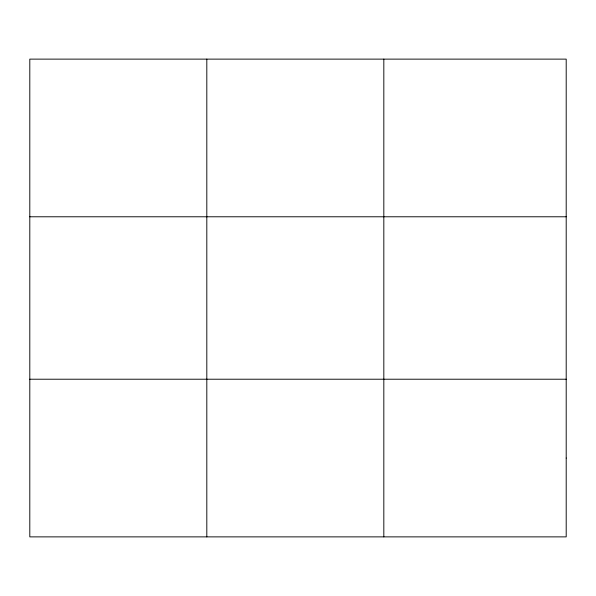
<?xml version="1.0" encoding="UTF-8"?>
<svg xmlns="http://www.w3.org/2000/svg" width="596" height="596" viewBox="0 0 596 596"><rect width="100%" height="100%" fill="white"/><g stroke="black" fill="none" stroke-linecap="round" stroke-linejoin="round"><path stroke-width="0.89" d="M206.812 59.123L206.812 536.877M383.824 59.123L383.824 536.877M29.8 216.78L566.2 216.78M29.8 379.22L566.2 379.22M566.2 458.048L566.2 536.877L29.8 536.877L29.8 59.123L566.2 59.123L566.2 458.048"/></g></svg>
